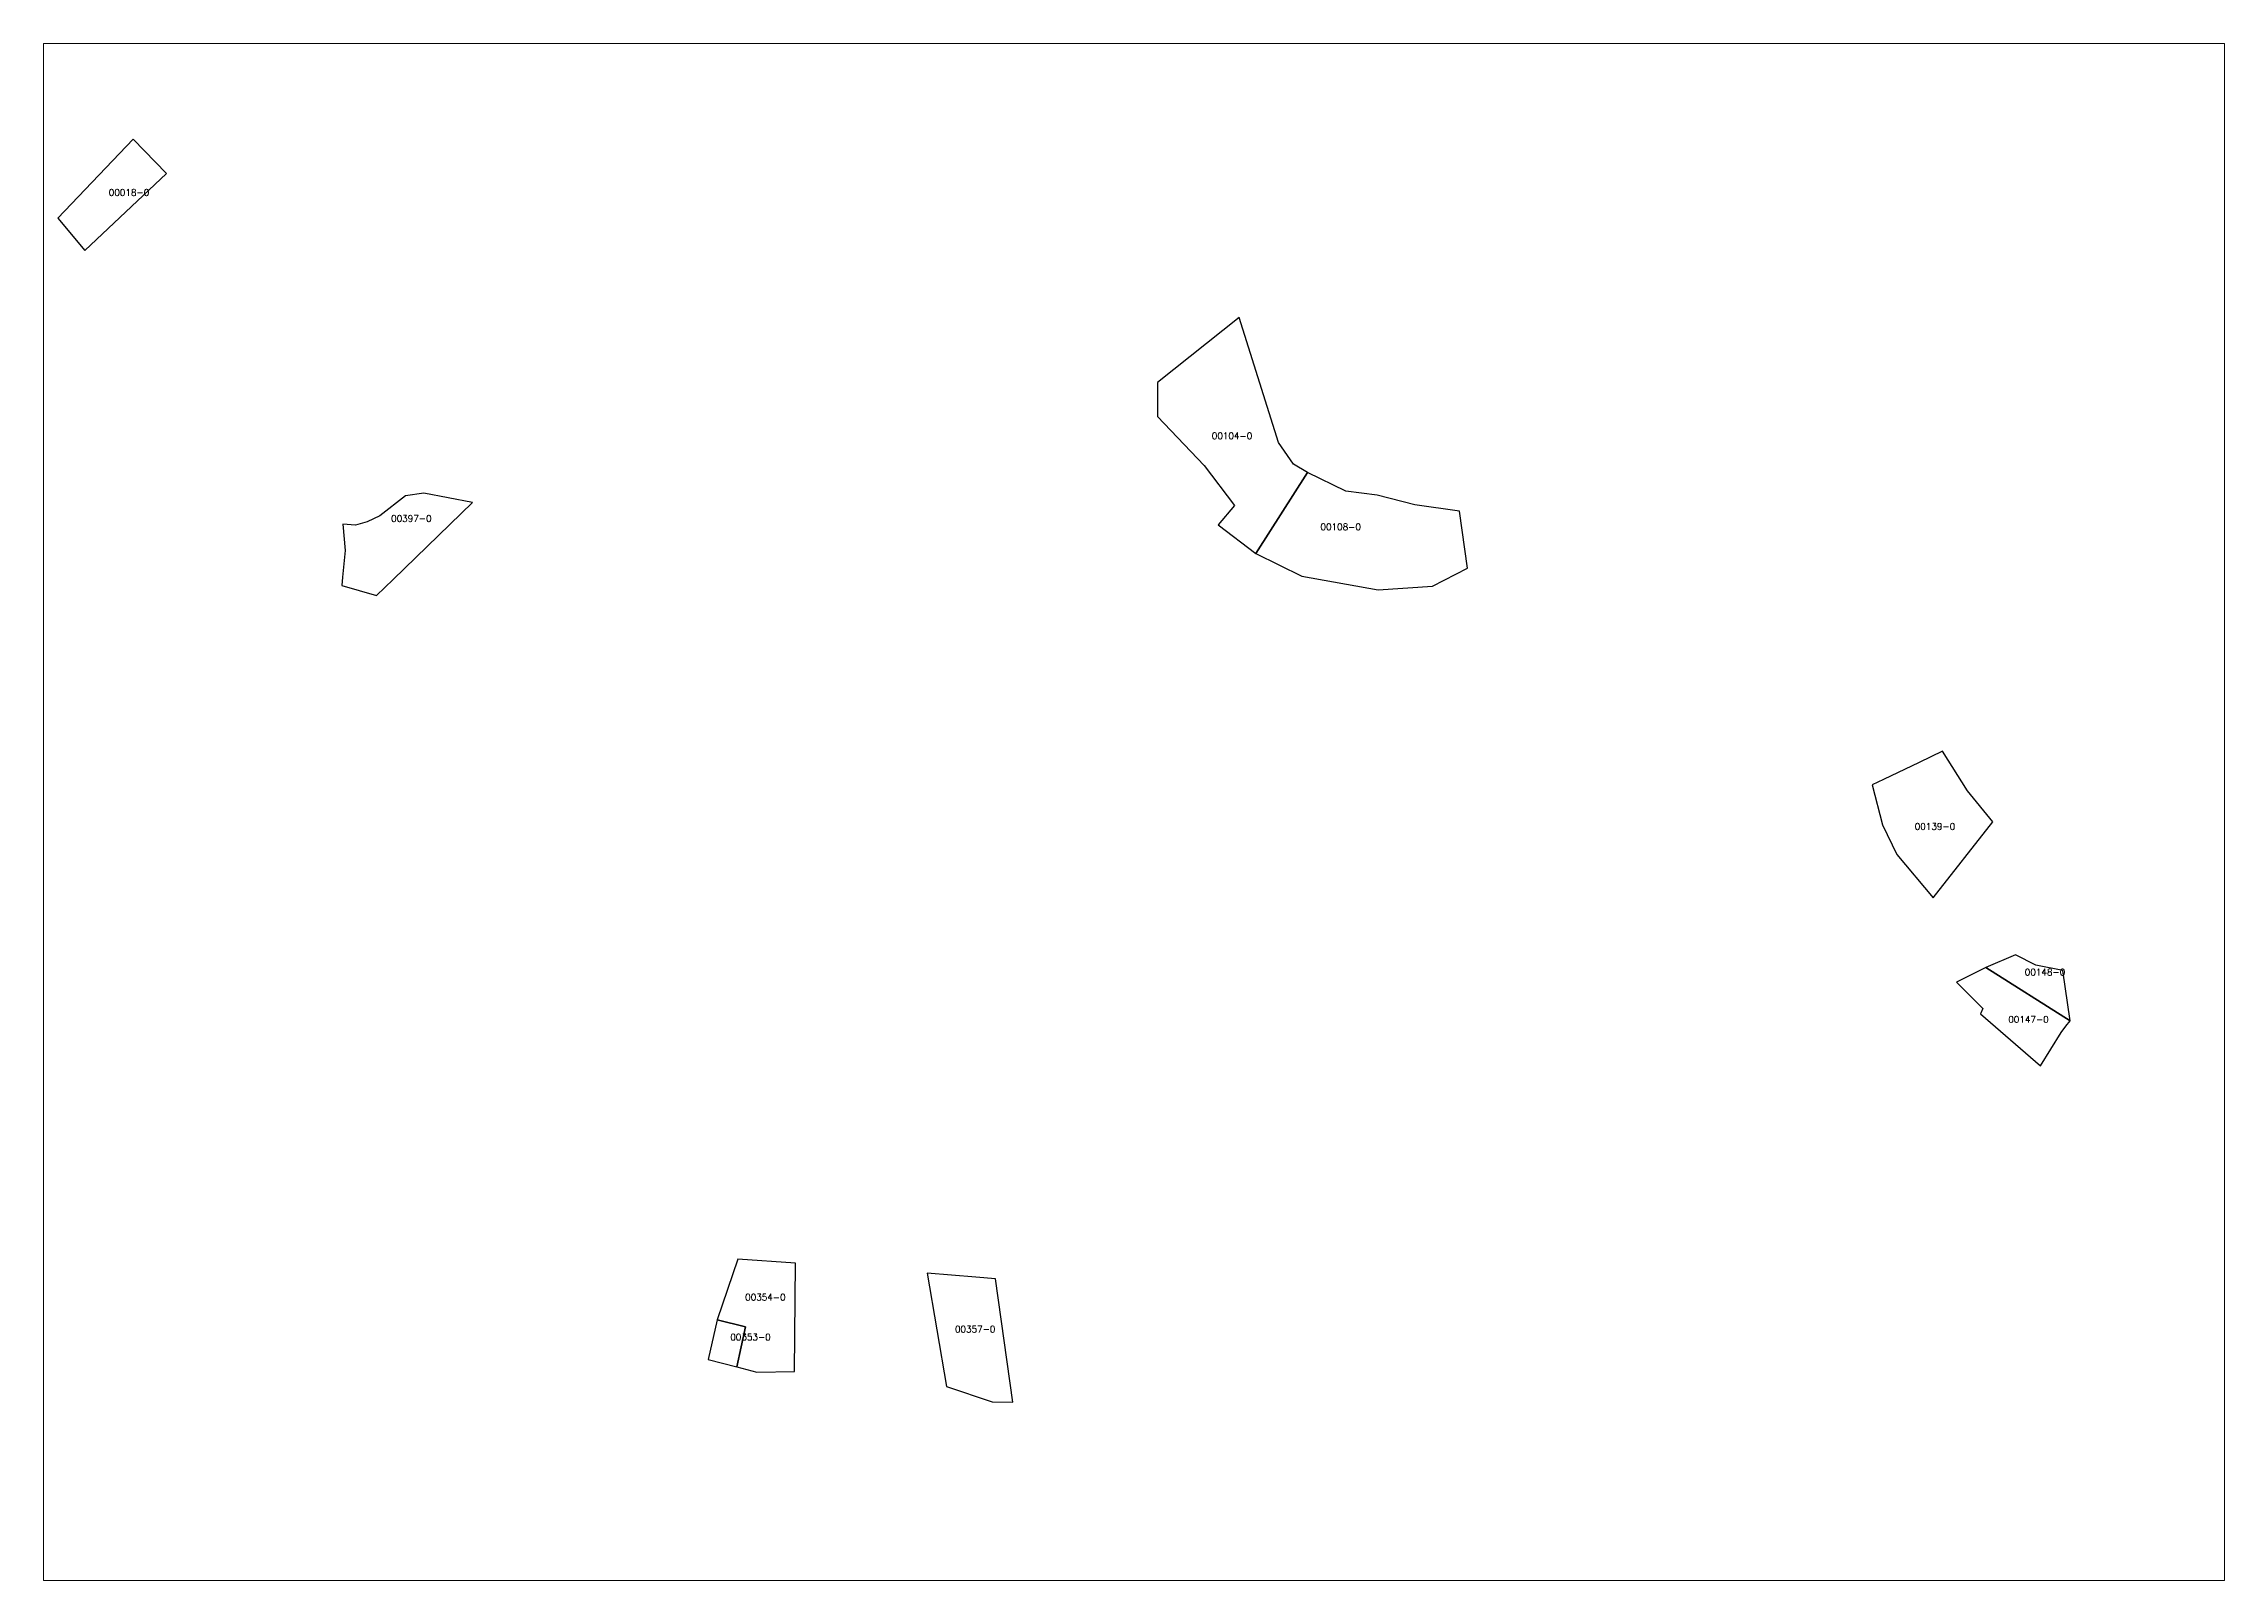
# Paper-space layout 'Layout1' of a CAD drawing. Header units: metres, sheet in millimetres. Extents: x 2 to 294, y 1 to 207.
# The model-space entities are those that its viewports show. They can reach past a viewport. Long polylines and large blocks are cut down to what shows.
import ezdxf

# ---------------------------------------------------------------- set-up
doc = ezdxf.new("R2010")
doc.units = ezdxf.units.M
doc.layers.add('plarc baze', color=2, linetype='Continuous')
doc.styles.get("Standard").update_dxf_attribs({"font": 'simplex.shx'})

msp = doc.modelspace()

# ---------------------------------------------------------------- linework, layer by layer
at = {"layer": 'plarc baze', "lineweight": -3, "flags": 128}
for points in [[(7518264.126, 4693862.267), (7518205.893, 4693801.382), (7518226.763, 4693776.283), (7518289.805, 4693835.947)], [(7519119.042, 4693724.558), (7519056.05, 4693674.163), (7519056.089, 4693647.844), (7519092.118, 4693610.084), (7519115.477, 4693579.095), (7519102.876, 4693564.236), (7519132.016, 4693542.126), (7519171.978, 4693604.601), (7519161.058, 4693610.981), (7519149.629, 4693627.751)], [(7519289.567, 4693574.788), (7519254.857, 4693579.689), (7519225.937, 4693587.15), (7519201.537, 4693590.321), (7519171.978, 4693604.601), (7519132.016, 4693542.126), (7519167.535, 4693524.445), (7519226.485, 4693513.913), (7519268.485, 4693516.781), (7519295.715, 4693530.779)], [(7518526.406, 4693581.459), (7518488.696, 4693588.71), (7518474.716, 4693586.461), (7518454.746, 4693571.222), (7518445.005, 4693566.473), (7518436.015, 4693563.974), (7518426.275, 4693564.724), (7518428.024, 4693544.245), (7518426.024, 4693523.756), (7518425.274, 4693517.266), (7518452.193, 4693509.485), (7518465.084, 4693521.824)], [(7519682.089, 4693358.462), (7519662.801, 4693389.171), (7519644.89, 4693380.322), (7519617.264, 4693367.273), (7519608.46, 4693363.114), (7519616.439, 4693332.255), (7519627.658, 4693309.376), (7519655.696, 4693275.706), (7519701.748, 4693334.493)], [(7519696.334, 4693221.898), (7519673.724, 4693210.659), (7519694.133, 4693190.11), (7519692.122, 4693186.09), (7519738.64, 4693145.761), (7519754.551, 4693171.63), (7519758.331, 4693176.639), (7519761.581, 4693180.522)], [(7519755.993, 4693219.447), (7519735.023, 4693223.728), (7519719.284, 4693231.767), (7519696.334, 4693221.898), (7519761.581, 4693180.522)], [(7518775.995, 4692993.235), (7518731.565, 4692996.237), (7518715.683, 4692949.36), (7518737.543, 4692944.129), (7518730.842, 4692913.201), (7518746.302, 4692908.93), (7518775.222, 4692909.409)], [(7518930.825, 4692981.149), (7518915.492, 4692982.384), (7518877.905, 4692985.411), (7518892.912, 4692897.875), (7518928.091, 4692886.034), (7518944.161, 4692885.783)], [(7518737.543, 4692944.129), (7518715.683, 4692949.36), (7518708.682, 4692918.811), (7518730.842, 4692913.201)]]:
    msp.add_lwpolyline(points, close=True, dxfattribs=at)

# ---------------------------------------------------------------- texts
at = {"layer": 'plarc baze', "lineweight": -3}
for s, p in [('00018-0', (7518245.204, 4693818.62)), ('00104-0', (7519097.979, 4693630.443)), ('00397-0', (7518463.505, 4693566.552)), ('00108-0', (7519181.986, 4693560.083)), ('00139-0', (7519641.369, 4693328.444)), ('00148-0', (7519726.463, 4693215.758)), ('00147-0', (7519713.722, 4693179.27)), ('00354-0', (7518737.204, 4692964.418)), ('00353-0', (7518725.693, 4692933.6)), ('00357-0', (7518899.383, 4692939.713))]:
    msp.add_text(s, height=5, dxfattribs=at).set_placement(p)

psp = doc.layouts.get("Layout1")

# ---------------------------------------------------------------- viewports
at = {"layer": '0', "view_target_point": (370776.427, 310629.57)}
psp.add_viewport(center=(147.69, 103.85), size=(292.26, 205.9912), view_center_point=(7148261.389, 4382712.526), view_height=1188.3115, dxfattribs=at)

doc.saveas('drawing.dxf')
